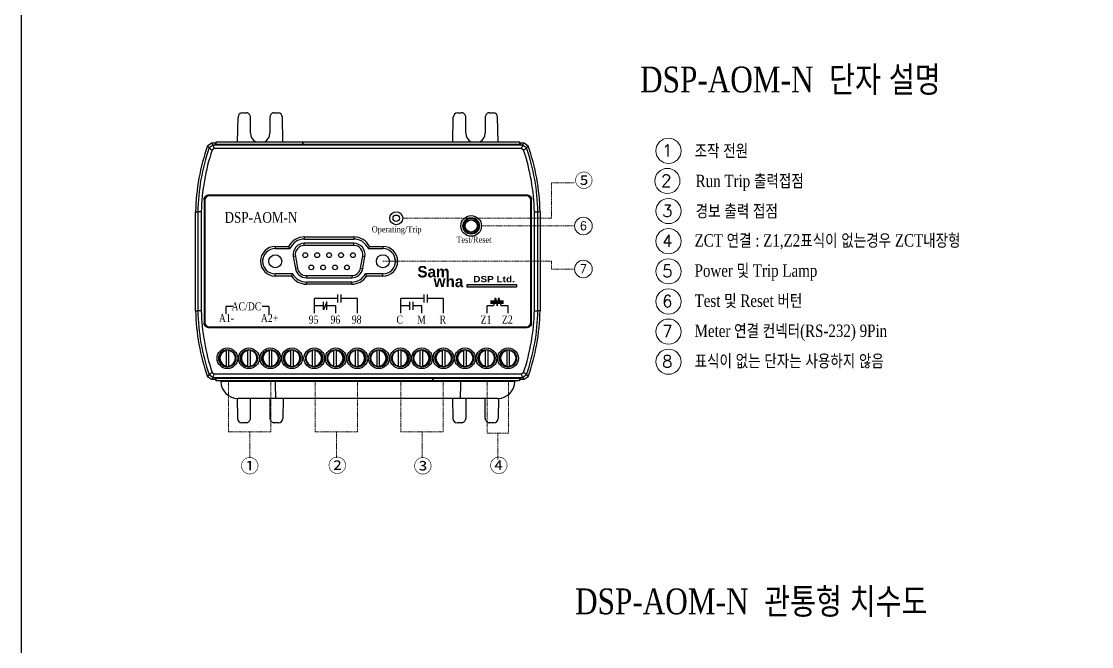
# Model space of a CAD drawing. Header units: millimetres. Extents: x 79 to 919, y 65 to 646.
# Drawn here: x 79.5 to 328, y 210.3 to 355.5 of the extents above; entities that cross this region are included whole.
import ezdxf
from ezdxf.enums import TextEntityAlignment as Align

# ---------------------------------------------------------------- set-up
doc = ezdxf.new("R2010")
doc.units = ezdxf.units.MM
doc.linetypes.add('DASHED2', pattern=[0.375, 0.25, -0.125])
for name, color, linetype in [('02___PRT_ALL_AXES', 7, 'Continuous'), ('03___PRT_ALL_CURVES', 7, 'Continuous'), ('40', 4, 'Continuous'), ('도면층1', 7, 'Continuous')]:
    doc.layers.add(name, color=color, linetype=linetype)
doc.styles.add('SS', font='batang.ttc', dxfattribs={"width": 0.8})
doc.styles.get("Standard").update_dxf_attribs({"font": 'BareunDotumPro1.ttf'})
doc.styles.add('STYLE2', font='romant.shx')
doc.styles.add('굴림체', font='arial.ttf')

msp = doc.modelspace()

# ---------------------------------------------------------------- hatches: boundary and pattern name
msp.add_hatch(color=5).paths.add_polyline_path([(183.019, 293.748), (183.019, 294.401), (194.489, 294.401), (194.489, 293.748)])

# ---------------------------------------------------------------- linework, layer by layer
at = {"color": 7, "linetype": 'Continuous'}
for p, q in [((129.697, 327.529), (129.798, 333.297)), ((130.797, 334.279), (131.675, 334.279)), ((132.675, 329.529), (132.675, 333.279)), ((137.21, 333.279), (137.21, 329.529)), ((138.21, 334.279), (139.088, 334.279)), ((140.188, 327.529), (140.087, 333.297)), ((179.697, 327.529), (179.798, 333.297)), ((180.797, 334.279), (181.675, 334.279)), ((182.675, 329.529), (182.675, 333.279)), ((187.21, 333.279), (187.21, 329.529)), ((188.21, 334.279), (189.088, 334.279)), ((190.188, 327.529), (190.087, 333.297)), ((122.704, 326.608), (123.648, 327.279)), ((124.002, 326.783), (123.056, 326.105)), ((123.648, 327.279), (124.753, 327.279)), ((124.268, 325.956), (123.755, 325.588)), ((195.883, 326.784), (124.002, 326.784)), ((195.617, 325.956), (124.268, 325.956)), ((124.394, 327.279), (124.563, 326.941)), ((195.322, 326.941), (124.563, 326.941)), ((124.753, 327.529), (144.878, 327.529)), ((124.753, 326.941), (124.753, 327.529)), ((144.878, 327.529), (144.878, 326.941)), ((144.88, 327.529), (195.13, 327.529)), ((144.88, 326.941), (144.88, 327.529)), ((195.13, 327.529), (195.13, 326.941)), ((195.13, 327.279), (196.237, 327.279)), ((195.491, 327.279), (195.322, 326.941)), ((196.13, 325.588), (195.617, 325.956)), ((196.829, 326.105), (195.883, 326.783)), ((196.237, 327.279), (197.181, 326.608)), ((121.918, 314.154), (121.918, 285.405)), ((121.918, 314.154), (121.943, 314.13)), ((121.943, 314.13), (121.943, 285.429)), ((122.093, 313.979), (122.093, 285.579)), ((196.967, 315.154), (122.918, 315.154)), ((122.918, 315.154), (122.942, 315.129)), ((196.943, 315.129), (122.942, 315.129)), ((196.793, 314.979), (123.093, 314.979)), ((196.967, 315.154), (196.943, 315.129)), ((197.793, 285.579), (197.793, 313.979)), ((197.967, 314.154), (197.943, 314.13)), ((197.943, 285.429), (197.943, 314.13)), ((197.967, 285.405), (197.967, 314.154)), ((119.943, 288.279), (119.943, 311.279)), ((119.943, 311.279), (120.438, 311.274)), ((120.438, 311.274), (120.438, 288.285)), ((121.266, 311.274), (120.438, 311.274)), ((121.266, 311.259), (121.266, 288.3)), ((198.619, 311.274), (199.447, 311.274)), ((198.619, 288.3), (198.619, 311.259)), ((199.943, 311.279), (199.447, 311.274)), ((199.447, 288.285), (199.447, 311.274)), ((199.943, 311.279), (199.943, 288.279)), ((145.193, 305.449), (145.193, 304.949)), ((145.193, 305.449), (156.693, 305.449)), ((145.193, 304.949), (156.693, 304.949)), ((145.193, 303.449), (145.193, 303.949)), ((156.693, 303.949), (145.193, 303.949)), ((156.693, 303.449), (145.193, 303.449)), ((156.693, 305.449), (156.693, 304.949)), ((156.693, 303.449), (156.693, 303.949)), ((138.443, 303.214), (138.443, 302.714)), ((138.443, 303.214), (141.541, 303.214)), ((138.443, 302.714), (141.861, 302.714)), ((143.124, 300.985), (142.632, 300.898)), ((142.632, 300.898), (143.126, 298.098)), ((143.124, 300.985), (143.618, 298.185)), ((158.267, 298.185), (158.761, 300.985)), ((158.759, 298.098), (159.253, 300.898)), ((158.761, 300.985), (159.253, 300.898)), ((160.024, 302.714), (163.443, 302.714)), ((160.344, 303.214), (163.443, 303.214)), ((163.443, 303.214), (163.443, 302.714)), ((138.443, 296.344), (138.443, 296.844)), ((142.516, 296.844), (138.443, 296.844)), ((142.23, 296.344), (138.443, 296.344)), ((143.618, 298.185), (143.126, 298.098)), ((145.686, 296.449), (145.686, 295.949)), ((145.686, 296.449), (156.199, 296.449)), ((145.686, 295.949), (156.199, 295.949)), ((156.199, 296.449), (156.199, 295.949)), ((158.267, 298.185), (158.759, 298.098)), ((163.443, 296.844), (159.369, 296.844)), ((163.443, 296.344), (159.655, 296.344)), ((163.443, 296.344), (163.443, 296.844)), ((145.686, 294.449), (145.686, 294.949)), ((156.199, 294.949), (145.686, 294.949)), ((156.199, 294.449), (145.686, 294.449)), ((156.199, 294.449), (156.199, 294.949)), ((147.57, 287.697), (147.57, 291.1)), ((152.999, 290.166), (152.999, 292.034)), ((153.779, 290.166), (153.779, 292.034)), ((157.505, 287.697), (157.505, 291.1)), ((167.57, 287.697), (167.57, 291.1)), ((172.999, 290.166), (172.999, 292.034)), ((173.779, 290.166), (173.779, 292.034)), ((177.505, 287.697), (177.505, 291.1)), ((126.97, 289.291), (126.97, 287.593)), ((136.97, 289.291), (136.97, 287.593)), ((149.675, 288.461), (149.675, 290.33)), ((150.455, 288.461), (150.455, 290.33)), ((152.505, 287.697), (152.505, 289.396)), ((169.675, 288.461), (169.675, 290.33)), ((170.455, 288.461), (170.455, 290.33)), ((172.505, 287.697), (172.505, 289.396)), ((187.635, 287.697), (187.635, 289.396)), ((192.57, 287.697), (192.57, 289.396)), ((119.943, 288.279), (120.438, 288.285)), ((121.266, 288.285), (120.438, 288.285)), ((198.619, 288.285), (199.447, 288.285)), ((199.943, 288.279), (199.447, 288.285)), ((121.918, 285.405), (121.943, 285.429)), ((122.918, 284.405), (122.942, 284.429)), ((122.918, 284.405), (196.967, 284.405)), ((122.942, 284.429), (196.943, 284.429)), ((123.093, 284.579), (196.793, 284.579)), ((196.967, 284.405), (196.943, 284.429)), ((197.967, 285.405), (197.943, 285.429)), ((127.08, 275.455), (127.08, 279.004)), ((127.68, 275.455), (127.68, 279.004)), ((132.08, 275.455), (132.08, 279.004)), ((132.68, 275.455), (132.68, 279.004)), ((137.08, 275.455), (137.08, 279.004)), ((137.68, 275.455), (137.68, 279.004)), ((142.08, 275.455), (142.08, 279.004)), ((142.68, 275.455), (142.68, 279.004)), ((147.08, 275.455), (147.08, 279.004)), ((147.68, 275.455), (147.68, 279.004)), ((152.08, 275.455), (152.08, 279.004)), ((152.68, 275.455), (152.68, 279.004)), ((157.08, 275.455), (157.08, 279.004)), ((157.68, 275.455), (157.68, 279.004)), ((162.08, 275.455), (162.08, 279.004)), ((162.68, 275.455), (162.68, 279.004)), ((167.08, 275.455), (167.08, 279.004)), ((167.68, 275.455), (167.68, 279.004)), ((172.08, 275.455), (172.08, 279.004)), ((172.68, 275.455), (172.68, 279.004)), ((177.27, 275.455), (177.27, 279.004)), ((177.87, 275.455), (177.87, 279.004)), ((182.27, 275.455), (182.27, 279.004)), ((182.87, 275.455), (182.87, 279.004)), ((187.27, 275.455), (187.27, 279.004)), ((187.87, 275.455), (187.87, 279.004)), ((192.27, 275.455), (192.27, 279.004)), ((192.87, 275.455), (192.87, 279.004)), ((123.056, 273.454), (124.002, 272.776)), ((123.755, 273.971), (124.268, 273.603)), ((124.268, 273.603), (195.617, 273.603)), ((195.617, 273.603), (196.13, 273.971)), ((195.883, 272.776), (196.829, 273.454)), ((123.648, 272.279), (122.704, 272.951)), ((124.755, 272.279), (123.648, 272.279)), ((124.002, 272.775), (195.883, 272.775)), ((124.394, 272.279), (124.563, 272.618)), ((124.563, 272.618), (195.322, 272.618)), ((124.755, 272.029), (124.755, 272.618)), ((175.005, 272.029), (124.755, 272.029)), ((125.802, 272.029), (125.805, 271.86)), ((194.08, 271.86), (125.805, 271.86)), ((138.441, 271.86), (138.441, 272.029)), ((175.005, 272.618), (175.005, 272.029)), ((175.008, 272.029), (175.008, 272.618)), ((195.133, 272.029), (175.008, 272.029)), ((181.444, 271.86), (181.444, 272.029)), ((194.083, 272.029), (194.08, 271.86)), ((195.133, 272.618), (195.133, 272.029)), ((196.237, 272.279), (195.133, 272.279)), ((195.491, 272.279), (195.322, 272.618)), ((197.181, 272.951), (196.237, 272.279)), ((129.593, 267.953), (129.675, 263.262)), ((190.08, 267.929), (129.805, 267.929)), ((132.675, 263.279), (132.675, 267.929)), ((137.21, 267.929), (137.21, 263.279)), ((140.291, 267.929), (140.21, 263.262)), ((179.594, 267.929), (179.675, 263.262)), ((182.675, 267.929), (182.675, 263.279)), ((187.21, 263.279), (187.21, 267.929)), ((190.292, 267.953), (190.21, 263.262)), ((131.675, 262.279), (130.675, 262.279)), ((139.21, 262.279), (138.21, 262.279)), ((181.675, 262.279), (180.675, 262.279)), ((189.21, 262.279), (188.21, 262.279))]:
    msp.add_line(p, q, dxfattribs=at)
at = {"color": 1, "linetype": 'DASHED2', "lineweight": 18}
for p, q in [((202.588, 317.979), (202.588, 309.779)), ((202.588, 299.779), (202.588, 297.979)), ((127.617, 272.029), (127.617, 260.171)), ((137.427, 272.029), (137.427, 260.171)), ((147.742, 272.029), (147.742, 260.171)), ((157.552, 272.029), (157.552, 260.171)), ((167.617, 272.029), (167.617, 260.171)), ((177.427, 272.029), (177.427, 260.171)), ((187.617, 272.029), (187.617, 259.838)), ((192.617, 272.029), (192.617, 259.838)), ((132.522, 260.171), (132.522, 254.086)), ((152.647, 260.171), (152.647, 254.086)), ((172.522, 260.171), (172.522, 254.086)), ((190.117, 259.838), (190.117, 253.752))]:
    msp.add_line(p, q, dxfattribs=at)
at = {"color": 1, "linetype": 'DASHED2', "lineweight": 5}
for p, q in [((202.588, 317.979), (207.958, 317.979)), ((168.04, 309.779), (202.588, 309.779)), ((186.342, 307.979), (202.588, 307.979)), ((202.588, 307.979), (207.958, 307.979)), ((163.443, 299.779), (202.588, 299.779)), ((202.588, 297.979), (207.958, 297.979)), ((127.617, 260.171), (137.427, 260.171)), ((147.742, 260.171), (157.552, 260.171)), ((167.617, 260.171), (177.427, 260.171)), ((187.617, 259.838), (192.617, 259.838))]:
    msp.add_line(p, q, dxfattribs=at)
at = {"color": 5}
for p, q in [((183.019, 294.401), (194.489, 294.401)), ((183.019, 293.748), (183.019, 294.401)), ((194.489, 293.748), (183.019, 293.748)), ((194.489, 294.401), (194.489, 293.748))]:
    msp.add_line(p, q, dxfattribs=at)
for p, q in [((152.999, 291.1), (147.57, 291.1)), ((157.505, 291.1), (153.779, 291.1)), ((172.999, 291.1), (167.57, 291.1)), ((177.505, 291.1), (173.779, 291.1)), ((189.233, 289.396), (189.623, 291.264)), ((189.623, 291.264), (190.013, 289.396)), ((190.013, 289.396), (190.403, 291.264)), ((190.403, 291.264), (190.793, 289.396)), ((128.569, 289.291), (126.97, 289.291)), ((136.97, 289.291), (135.372, 289.291)), ((149.675, 289.396), (147.57, 289.396)), ((150.455, 290.33), (149.675, 288.461)), ((152.505, 289.396), (150.455, 289.396)), ((169.675, 289.396), (167.57, 289.396)), ((172.505, 289.396), (170.455, 289.396)), ((189.233, 289.396), (187.635, 289.396)), ((188.418, 290.589), (191.451, 290.589)), ((188.418, 290.33), (191.451, 290.33)), ((188.418, 290.071), (191.451, 290.071)), ((192.57, 289.396), (190.793, 289.396))]:
    msp.add_line(p, q)
msp.add_lwpolyline([(79.485, 646.03), (919.402, 646.03), (919.402, 64.992), (79.485, 64.992)], close=True)
at = {"color": 0, "linetype": 'ByBlock', "lineweight": 18}
for centre, radius in [((229.762, 325.443), 2.922), ((229.511, 318.446), 2.922), ((229.762, 311.443), 2.922), ((210.004, 307.979), 2.046), ((229.762, 304.443), 2.922), ((210.004, 297.979), 2.046), ((229.762, 297.443), 2.922), ((229.762, 290.443), 2.922), ((229.762, 283.443), 2.922), ((229.762, 276.443), 2.922)]:
    msp.add_circle(centre, radius, dxfattribs=at)
at = {"color": 7, "linetype": 'Continuous'}
for centre, radius in [((183.943, 307.979), 2.4), ((183.943, 307.979), 1.9), ((183.943, 307.979), 1.7), ((183.943, 307.979), 1.4), ((145.403, 301.199), 0.55), ((148.173, 301.199), 0.55), ((150.943, 301.199), 0.55), ((153.713, 301.199), 0.55), ((156.483, 301.199), 0.55), ((146.793, 298.359), 0.55), ((149.563, 298.359), 0.55), ((152.323, 298.359), 0.55), ((155.093, 298.359), 0.55), ((127.315, 277.229), 2.4), ((127.315, 277.229), 2), ((132.315, 277.229), 2.4), ((132.315, 277.229), 2), ((137.315, 277.229), 2.4), ((137.315, 277.229), 2), ((142.315, 277.229), 2.4), ((142.315, 277.229), 2), ((147.505, 277.229), 2.4), ((147.505, 277.229), 2), ((152.505, 277.229), 2.4), ((152.505, 277.229), 2), ((157.505, 277.229), 2.4), ((157.505, 277.229), 2), ((162.505, 277.229), 2.4), ((162.505, 277.229), 2), ((167.505, 277.229), 2.4), ((167.505, 277.229), 2), ((172.505, 277.229), 2.4), ((172.505, 277.229), 2), ((177.505, 277.229), 2.4), ((177.505, 277.229), 2), ((182.505, 277.229), 2.4), ((182.505, 277.229), 2), ((187.505, 277.229), 2.4), ((187.505, 277.229), 2), ((192.505, 277.229), 2.4), ((192.505, 277.229), 2)]:
    msp.add_circle(centre, radius, dxfattribs=at)
for centre, radius, start, end in [((130.797, 333.279), 1, 90, 179), ((139.088, 333.279), 1, 1, 90), ((180.797, 333.279), 1, 90, 179), ((189.088, 333.279), 1, 1, 90), ((134.943, 329.529), 2.267, 180, 242.3898), ((134.943, 329.529), 2.267, 297.6102, 0), ((184.943, 329.529), 2.267, 180, 242.3898), ((184.943, 329.529), 2.267, 297.6102, 0), ((169.931, 310.188), 50, 160.82791, 178.74912), ((169.931, 310.188), 49.504, 161.24388, 178.74287), ((149.954, 310.188), 49.504, 1.25713, 18.75612), ((149.954, 310.188), 50, 1.25088, 19.17209), ((169.931, 310.188), 48.677, 161.5561, 178.73961), ((149.954, 310.188), 48.677, 1.26039, 18.4439), ((123.093, 313.979), 1, 90, 180), ((196.793, 313.979), 1, 0, 90), ((145.193, 301.349), 4.1, 90, 152.94355), ((145.193, 301.349), 3.6, 90, 157.71793), ((145.193, 301.349), 2.6, 90, 190), ((145.193, 301.349), 2.1, 90, 190), ((156.693, 301.349), 4.1, 27.05719, 90), ((156.693, 301.349), 3.6, 22.28207, 90), ((156.693, 301.349), 2.6, 350, 90), ((156.693, 301.349), 2.1, 350, 90), ((138.443, 299.779), 3.435, 90, 270), ((138.443, 299.779), 2.935, 90, 270), ((163.443, 299.779), 3.435, 270, 90), ((163.443, 299.779), 2.935, 270, 90), ((145.686, 298.549), 4.1, 212.5345, 270), ((145.686, 298.549), 3.6, 208.26896, 270), ((145.686, 298.549), 2.6, 190, 270), ((145.686, 298.549), 2.1, 190, 270), ((156.199, 298.549), 2.1, 270, 350), ((156.199, 298.549), 2.6, 270, 350), ((156.199, 298.549), 3.6, 270, 331.73104), ((156.199, 298.549), 4.1, 270, 327.4655), ((169.931, 289.371), 50, 181.25088, 199.17209), ((169.931, 289.371), 49.504, 181.25713, 198.75612), ((169.931, 289.371), 48.677, 181.26039, 198.4439), ((149.954, 289.371), 48.677, 341.5561, 358.73961), ((149.954, 289.371), 49.504, 341.24388, 358.74287), ((149.954, 289.371), 50, 340.82791, 358.74912), ((123.093, 285.579), 1, 180, 270), ((196.793, 285.579), 1, 270, 0), ((127.38, 277.229), 1.8, 99.59407, 260.40593), ((127.38, 277.229), 1.8, 279.59407, 80.40593), ((132.38, 277.229), 1.8, 99.59407, 260.40593), ((132.38, 277.229), 1.8, 279.59407, 80.40593), ((137.38, 277.229), 1.8, 99.59407, 260.40593), ((137.38, 277.229), 1.8, 279.59407, 80.40593), ((142.38, 277.229), 1.8, 99.59407, 260.40593), ((142.38, 277.229), 1.8, 279.59407, 80.40593), ((147.38, 277.229), 1.8, 99.59407, 260.40593), ((147.38, 277.229), 1.8, 279.59407, 80.40593), ((152.38, 277.229), 1.8, 99.59407, 260.40593), ((152.38, 277.229), 1.8, 279.59407, 80.40593), ((157.38, 277.229), 1.8, 99.59407, 260.40593), ((157.38, 277.229), 1.8, 279.59407, 80.40593), ((162.38, 277.229), 1.8, 99.59407, 260.40593), ((162.38, 277.229), 1.8, 279.59407, 80.40593), ((167.38, 277.229), 1.8, 99.59407, 260.40593), ((167.38, 277.229), 1.8, 279.59407, 80.40593), ((172.38, 277.229), 1.8, 99.59407, 260.40593), ((172.38, 277.229), 1.8, 279.59407, 80.40593), ((177.57, 277.229), 1.8, 99.59407, 260.40593), ((177.57, 277.229), 1.8, 279.59407, 80.40593), ((182.57, 277.229), 1.8, 99.59407, 260.40593), ((182.57, 277.229), 1.8, 279.59407, 80.40593), ((187.57, 277.229), 1.8, 99.59407, 260.40593), ((187.57, 277.229), 1.8, 279.59407, 80.40593), ((192.57, 277.229), 1.8, 99.59407, 260.40593), ((192.57, 277.229), 1.8, 279.59407, 80.40593), ((129.805, 271.929), 4, 181, 270), ((190.08, 271.929), 4, 270, 359), ((130.675, 263.279), 1, 181, 270), ((139.21, 263.279), 1, 270, 359), ((180.675, 263.279), 1, 181, 270), ((189.21, 263.279), 1, 270, 359)]:
    msp.add_arc(centre, radius, start, end, dxfattribs=at)
for points, knots in [([(132.675, 333.279), (132.675, 333.384), (132.642, 333.594), (132.497, 333.877), (132.272, 334.102), (131.989, 334.246), (131.779, 334.279), (131.675, 334.279)], [0, 0, 0, 0, 0.3128443, 0.6257071, 0.9385998, 1.2515225, 1.5644638, 1.5644638, 1.5644638, 1.5644638]), ([(138.21, 334.279), (138.106, 334.279), (137.896, 334.246), (137.613, 334.102), (137.388, 333.877), (137.243, 333.594), (137.21, 333.384), (137.21, 333.279)], [0, 0, 0, 0, 0.3129412, 0.6258639, 0.9387567, 1.2516195, 1.5644638, 1.5644638, 1.5644638, 1.5644638]), ([(182.675, 333.279), (182.675, 333.384), (182.642, 333.594), (182.497, 333.877), (182.272, 334.102), (181.989, 334.246), (181.779, 334.279), (181.675, 334.279)], [0, 0, 0, 0, 0.3128443, 0.6257071, 0.9385998, 1.2515225, 1.5644638, 1.5644638, 1.5644638, 1.5644638]), ([(188.21, 334.279), (188.106, 334.279), (187.896, 334.246), (187.613, 334.102), (187.388, 333.877), (187.243, 333.594), (187.21, 333.384), (187.21, 333.279)], [0, 0, 0, 0, 0.3129412, 0.6258639, 0.9387567, 1.2516195, 1.5644638, 1.5644638, 1.5644638, 1.5644638]), ([(123.055, 326.105), (123.021, 326.155), (122.944, 326.264), (122.827, 326.432), (122.744, 326.55), (122.704, 326.608)], [0, 0, 0, 0, 0.18024777, 0.40064801, 0.61349574, 0.61349574, 0.61349574, 0.61349574]), ([(123.055, 326.106), (123.13, 326.048), (123.291, 325.946), (123.518, 325.764), (123.676, 325.648), (123.755, 325.588)], [0, 0, 0, 0, 0.28246747, 0.5729897, 0.87011684, 0.87011684, 0.87011684, 0.87011684]), ([(124.002, 326.784), (123.967, 326.832), (123.89, 326.94), (123.772, 327.105), (123.689, 327.222), (123.648, 327.279)], [0, 0, 0, 0, 0.17899192, 0.39786681, 0.60925193, 0.60925193, 0.60925193, 0.60925193]), ([(124.002, 326.784), (124.032, 326.694), (124.077, 326.508), (124.176, 326.235), (124.236, 326.049), (124.268, 325.956)], [0, 0, 0, 0, 0.28287008, 0.57326512, 0.86975369, 0.86975369, 0.86975369, 0.86975369]), ([(195.883, 326.784), (195.853, 326.694), (195.808, 326.508), (195.709, 326.235), (195.649, 326.049), (195.617, 325.956)], [0, 0, 0, 0, 0.28287466, 0.57326965, 0.86975368, 0.86975368, 0.86975368, 0.86975368]), ([(195.883, 326.784), (195.918, 326.832), (195.995, 326.939), (196.113, 327.105), (196.196, 327.222), (196.237, 327.279)], [0, 0, 0, 0, 0.17820854, 0.39708416, 0.60925193, 0.60925193, 0.60925193, 0.60925193]), ([(196.83, 326.106), (196.755, 326.048), (196.594, 325.946), (196.367, 325.764), (196.209, 325.648), (196.13, 325.588)], [0, 0, 0, 0, 0.28246279, 0.57298506, 0.87011686, 0.87011686, 0.87011686, 0.87011686]), ([(196.83, 326.105), (196.864, 326.154), (196.941, 326.264), (197.058, 326.431), (197.141, 326.55), (197.181, 326.608)], [0, 0, 0, 0, 0.17945891, 0.39985993, 0.61349574, 0.61349574, 0.61349574, 0.61349574]), ([(121.918, 314.154), (121.918, 314.258), (121.951, 314.468), (122.096, 314.751), (122.32, 314.976), (122.604, 315.121), (122.814, 315.154), (122.918, 315.154)], [0, 0, 0, 0, 0.31286, 0.6256693, 0.9384589, 1.2512679, 1.5641278, 1.5641278, 1.5641278, 1.5641278]), ([(122.942, 315.129), (122.838, 315.129), (122.628, 315.096), (122.345, 314.952), (122.12, 314.727), (121.976, 314.444), (121.943, 314.234), (121.943, 314.13)], [0, 0, 0, 0, 0.3128599, 0.6256689, 0.9384586, 1.2512678, 1.5641278, 1.5641278, 1.5641278, 1.5641278]), ([(197.943, 314.13), (197.943, 314.234), (197.909, 314.444), (197.765, 314.727), (197.54, 314.952), (197.257, 315.096), (197.047, 315.129), (196.943, 315.129)], [0, 0, 0, 0, 0.3128599, 0.6256689, 0.9384586, 1.2512678, 1.5641278, 1.5641278, 1.5641278, 1.5641278]), ([(196.967, 315.154), (197.071, 315.154), (197.281, 315.121), (197.565, 314.976), (197.789, 314.751), (197.934, 314.468), (197.967, 314.258), (197.967, 314.154)], [0, 0, 0, 0, 0.31286, 0.6256693, 0.9384589, 1.2512679, 1.5641278, 1.5641278, 1.5641278, 1.5641278]), ([(141.861, 302.714), (141.825, 302.768), (141.753, 302.877), (141.646, 303.044), (141.576, 303.157), (141.541, 303.214)], [0, 0, 0, 0, 0.19415575, 0.39205987, 0.59372276, 0.59372276, 0.59372276, 0.59372276]), ([(160.024, 302.714), (160.06, 302.768), (160.132, 302.877), (160.238, 303.044), (160.309, 303.157), (160.344, 303.214)], [0, 0, 0, 0, 0.19410924, 0.39200941, 0.59371784, 0.59371784, 0.59371784, 0.59371784]), ([(142.516, 296.844), (142.483, 296.79), (142.419, 296.681), (142.324, 296.514), (142.261, 296.402), (142.23, 296.344)], [0, 0, 0, 0, 0.18852858, 0.38053284, 0.57601707, 0.57601707, 0.57601707, 0.57601707]), ([(159.369, 296.844), (159.402, 296.79), (159.466, 296.681), (159.561, 296.514), (159.624, 296.402), (159.655, 296.344)], [0, 0, 0, 0, 0.18852858, 0.38053284, 0.57601707, 0.57601707, 0.57601707, 0.57601707]), ([(122.918, 284.405), (122.814, 284.405), (122.604, 284.438), (122.32, 284.582), (122.096, 284.807), (121.951, 285.09), (121.918, 285.301), (121.918, 285.405)], [0, 0, 0, 0, 0.31286, 0.6256693, 0.9384589, 1.2512679, 1.5641278, 1.5641278, 1.5641278, 1.5641278]), ([(121.943, 285.429), (121.943, 285.325), (121.976, 285.115), (122.12, 284.832), (122.345, 284.607), (122.628, 284.463), (122.838, 284.429), (122.942, 284.429)], [0, 0, 0, 0, 0.3128599, 0.6256689, 0.9384586, 1.2512678, 1.5641278, 1.5641278, 1.5641278, 1.5641278]), ([(196.943, 284.429), (197.047, 284.429), (197.257, 284.463), (197.54, 284.607), (197.765, 284.832), (197.909, 285.115), (197.943, 285.325), (197.943, 285.429)], [0, 0, 0, 0, 0.3128599, 0.6256689, 0.9384586, 1.2512678, 1.5641278, 1.5641278, 1.5641278, 1.5641278]), ([(197.967, 285.405), (197.967, 285.301), (197.934, 285.09), (197.789, 284.807), (197.565, 284.582), (197.281, 284.438), (197.071, 284.405), (196.967, 284.405)], [0, 0, 0, 0, 0.31286, 0.6256693, 0.9384589, 1.2512679, 1.5641278, 1.5641278, 1.5641278, 1.5641278]), ([(123.055, 273.453), (123.021, 273.404), (122.944, 273.295), (122.827, 273.128), (122.744, 273.009), (122.704, 272.951)], [0, 0, 0, 0, 0.17945891, 0.39985993, 0.61349574, 0.61349574, 0.61349574, 0.61349574]), ([(123.055, 273.453), (123.13, 273.51), (123.291, 273.613), (123.518, 273.794), (123.676, 273.911), (123.755, 273.971)], [0, 0, 0, 0, 0.28246295, 0.57298523, 0.87011684, 0.87011684, 0.87011684, 0.87011684]), ([(124.002, 272.775), (124.032, 272.865), (124.077, 273.051), (124.176, 273.324), (124.236, 273.51), (124.268, 273.603)], [0, 0, 0, 0, 0.28287466, 0.57326965, 0.86975368, 0.86975368, 0.86975368, 0.86975368]), ([(195.883, 272.775), (195.853, 272.865), (195.808, 273.051), (195.709, 273.324), (195.649, 273.51), (195.617, 273.603)], [0, 0, 0, 0, 0.28287008, 0.57326512, 0.86975369, 0.86975369, 0.86975369, 0.86975369]), ([(196.83, 273.453), (196.755, 273.51), (196.594, 273.613), (196.367, 273.794), (196.209, 273.911), (196.13, 273.971)], [0, 0, 0, 0, 0.28246763, 0.57298986, 0.87011682, 0.87011682, 0.87011682, 0.87011682]), ([(196.83, 273.453), (196.864, 273.404), (196.941, 273.295), (197.058, 273.127), (197.141, 273.009), (197.181, 272.951)], [0, 0, 0, 0, 0.18024777, 0.40064801, 0.61349574, 0.61349574, 0.61349574, 0.61349574]), ([(124.002, 272.775), (123.967, 272.727), (123.89, 272.619), (123.772, 272.454), (123.689, 272.337), (123.648, 272.279)], [0, 0, 0, 0, 0.17820854, 0.39708416, 0.60925193, 0.60925193, 0.60925193, 0.60925193]), ([(138.441, 271.86), (138.441, 271.567), (138.443, 270.996), (138.451, 270.179), (138.461, 269.441), (138.485, 268.846), (138.485, 268.35), (138.54, 268.132), (138.521, 267.929), (138.555, 267.929)], [0, 0, 0, 0, 0.8787524, 1.7109392, 2.4557807, 3.076824, 3.5437717, 3.834118, 3.9358054, 3.9358054, 3.9358054, 3.9358054]), ([(181.444, 271.86), (181.444, 271.567), (181.443, 270.996), (181.434, 270.179), (181.424, 269.441), (181.4, 268.846), (181.4, 268.35), (181.345, 268.132), (181.364, 267.929), (181.33, 267.929)], [0, 0, 0, 0, 0.8787524, 1.7109392, 2.4557807, 3.076824, 3.5437717, 3.834118, 3.9358054, 3.9358054, 3.9358054, 3.9358054]), ([(195.883, 272.775), (195.918, 272.727), (195.995, 272.619), (196.113, 272.454), (196.196, 272.337), (196.237, 272.279)], [0, 0, 0, 0, 0.17899192, 0.39786681, 0.60925193, 0.60925193, 0.60925193, 0.60925193]), ([(131.675, 262.279), (131.779, 262.279), (131.989, 262.313), (132.272, 262.457), (132.497, 262.682), (132.642, 262.965), (132.675, 263.175), (132.675, 263.279)], [0, 0, 0, 0, 0.3129412, 0.6258639, 0.9387567, 1.2516195, 1.5644638, 1.5644638, 1.5644638, 1.5644638]), ([(137.21, 263.279), (137.21, 263.175), (137.243, 262.965), (137.388, 262.682), (137.613, 262.457), (137.896, 262.313), (138.106, 262.279), (138.21, 262.279)], [0, 0, 0, 0, 0.3128443, 0.6257071, 0.9385998, 1.2515225, 1.5644638, 1.5644638, 1.5644638, 1.5644638]), ([(181.675, 262.279), (181.779, 262.279), (181.989, 262.313), (182.272, 262.457), (182.497, 262.682), (182.642, 262.965), (182.675, 263.175), (182.675, 263.279)], [0, 0, 0, 0, 0.3129412, 0.6258639, 0.9387567, 1.2516195, 1.5644638, 1.5644638, 1.5644638, 1.5644638]), ([(187.21, 263.279), (187.21, 263.175), (187.243, 262.965), (187.388, 262.682), (187.613, 262.457), (187.896, 262.313), (188.106, 262.279), (188.21, 262.279)], [0, 0, 0, 0, 0.3128443, 0.6257071, 0.9385998, 1.2515225, 1.5644638, 1.5644638, 1.5644638, 1.5644638])]:
    msp.add_open_spline(points, degree=3, knots=knots, dxfattribs=at)
at = {"layer": '02___PRT_ALL_AXES', "color": 7, "linetype": 'Continuous'}
for p, q in [((135.538, 299.407), (135.538, 300.153)), ((166.348, 300.152), (166.348, 299.406))]:
    msp.add_line(p, q, dxfattribs=at)
for centre, radius in [((138.443, 299.779), 1.5), ((163.443, 299.779), 1.525)]:
    msp.add_circle(centre, radius, dxfattribs=at)
for centre, start, end in [((127.38, 277.229), 93.69703, 266.30815), ((132.38, 277.229), 93.69703, 266.30815), ((137.38, 277.229), 93.69703, 266.30815), ((142.38, 277.229), 93.69703, 266.30815), ((147.38, 277.229), 273.69457, 86.30569), ((152.38, 277.229), 273.69457, 86.30569), ((157.38, 277.229), 273.69457, 86.30569), ((162.38, 277.229), 273.69457, 86.30569), ((167.38, 277.229), 273.69457, 86.30569), ((172.38, 277.229), 273.69457, 86.30569), ((177.57, 277.229), 94.22842, 265.77923), ((182.57, 277.229), 94.22842, 265.77923), ((187.57, 277.229), 94.22842, 265.77923), ((192.57, 277.229), 94.22842, 265.77923)]:
    msp.add_arc(centre, 2, start, end, dxfattribs=at)
at = {"layer": '03___PRT_ALL_CURVES', "color": 4, "linetype": 'Continuous'}
msp.add_circle((166.54, 309.779), 0.75, dxfattribs=at)
at = {"layer": '도면층1'}
msp.add_circle((166.54, 309.779), 1.5, dxfattribs=at)

# ---------------------------------------------------------------- texts
at = {"color": 0, "style": 'SS', "width": 0.8}
for s, p in [('DSP-AOM-N  단자 설명', (223.168, 339.022)), ('DSP-AOM-N  관통형 치수도', (208.073, 217.763))]:
    msp.add_text(s, height=6, dxfattribs=at).set_placement(p)
at = {"color": 0, "style": 'STYLE2'}
for s, height, p in [('1', 2.815, (228.289, 324.098)), ('2', 2.815, (228.039, 317.101)), ('3', 2.815, (228.289, 310.098)), ('6', 1.97, (209.125, 307.038)), ('4', 2.815, (228.289, 303.098)), ('7', 1.97, (209.125, 297.038)), ('5', 2.815, (228.289, 296.098)), ('6', 2.815, (228.289, 289.098)), ('7', 2.815, (228.289, 282.098)), ('8', 2.815, (228.289, 275.098))]:
    msp.add_text(s, height=height, dxfattribs=at).set_placement(p)
at = {"color": 7, "linetype": 'Continuous', "style": 'SS', "width": 0.8}
msp.add_text('DSP-AOM-N', height=2.52, dxfattribs=at).set_placement((126.669, 308.711))
at = {"lineweight": 18, "char_height": 2.88, "attachment_point": 1, "style": 'SS'}
for s, insert, width in [('조작 전원 ', (235.832, 326.895), 27.27324), ('Run Trip 출력접점', (236.083, 319.892), 33.40188), ('경보 출력 접점', (236.083, 312.892), 70.59432), ('ZCT 연결 : Z1,Z2표식이 없는경우 ZCT내장형', (235.832, 306.07), 69.37651), ('Power 및 Trip Lamp', (235.832, 299.07), 36.90446), ('Test 및 Reset 버턴', (235.832, 292.07), 44.79841), ('Meter 연결 컨넥터(RS-232) 9Pin', (235.832, 285.07), 70.31337), ('표식이 없는 단자는 사용하지 않음', (235.832, 278.07), 49.13237)]:
    msp.add_mtext(s, dxfattribs=dict(at, insert=insert, width=width))
at = {"color": 0, "lineweight": 18, "char_height": 3.12766, "width": 5.16757, "attachment_point": 1, "style": '굴림체'}
for s, insert in [('{\\fBatang|b0|i0|c129|p18;⑤}', (207.976, 320.114)), ('{\\fBatang|b0|i0|c129|p18;①}', (130.38, 253.782)), ('{\\fBatang|b0|i0|c129|p18;②}', (150.71, 253.889)), ('{\\fBatang|b0|i0|c129|p18;③}', (170.588, 253.752)), ('{\\fBatang|b0|i0|c129|p18;④}', (188.241, 253.872))]:
    msp.add_mtext(s, dxfattribs=dict(at, insert=insert))
at = {"color": 20, "insert": (171.444, 298.677), "char_height": 2.646, "width": 9.50854, "attachment_point": 1}
msp.add_mtext('{\\fPump Demi Bold LET|b0|i0|c0|p2;Sam}', dxfattribs=at)
at = {"color": 5, "insert": (175.232, 296.413), "char_height": 2.646, "width": 9.50854, "attachment_point": 1}
msp.add_mtext('{\\fPump Demi Bold LET|b0|i0|c0|p2;wha}', dxfattribs=at)
at = {"color": 0, "insert": (184.425, 296.366), "char_height": 1.45133, "width": 10.0641, "attachment_point": 1}
msp.add_mtext('{\\fArial Black|b0|i0|c0|p34;DSP Ltd.}', dxfattribs=at)
at = {"layer": '40', "color": 0, "style": 'SS', "width": 0.8}
for s, height, p in [('Operating/Trip', 1.4352, (166.631, 306.498)), ('Test/Reset', 1.4352, (184.579, 304.077)), ('AC/DC', 1.8658, (131.737, 288.376)), ('A1-', 1.8658, (127.105, 285.651)), ('A2+', 1.8658, (137.105, 285.651)), ('95', 1.8658, (147.342, 285.3)), ('96', 1.8658, (152.407, 285.3)), ('98', 1.8658, (157.342, 285.3)), ('C', 1.866, (167.342, 285.3)), ('M', 1.866, (172.407, 285.3)), ('R', 1.866, (177.342, 285.3)), ('Z1', 1.8658, (187.407, 285.3)), ('Z2', 1.8658, (192.342, 285.3))]:
    msp.add_text(s, height=height, dxfattribs=at).set_placement(p, align=Align.CENTER)

doc.saveas('drawing.dxf')
